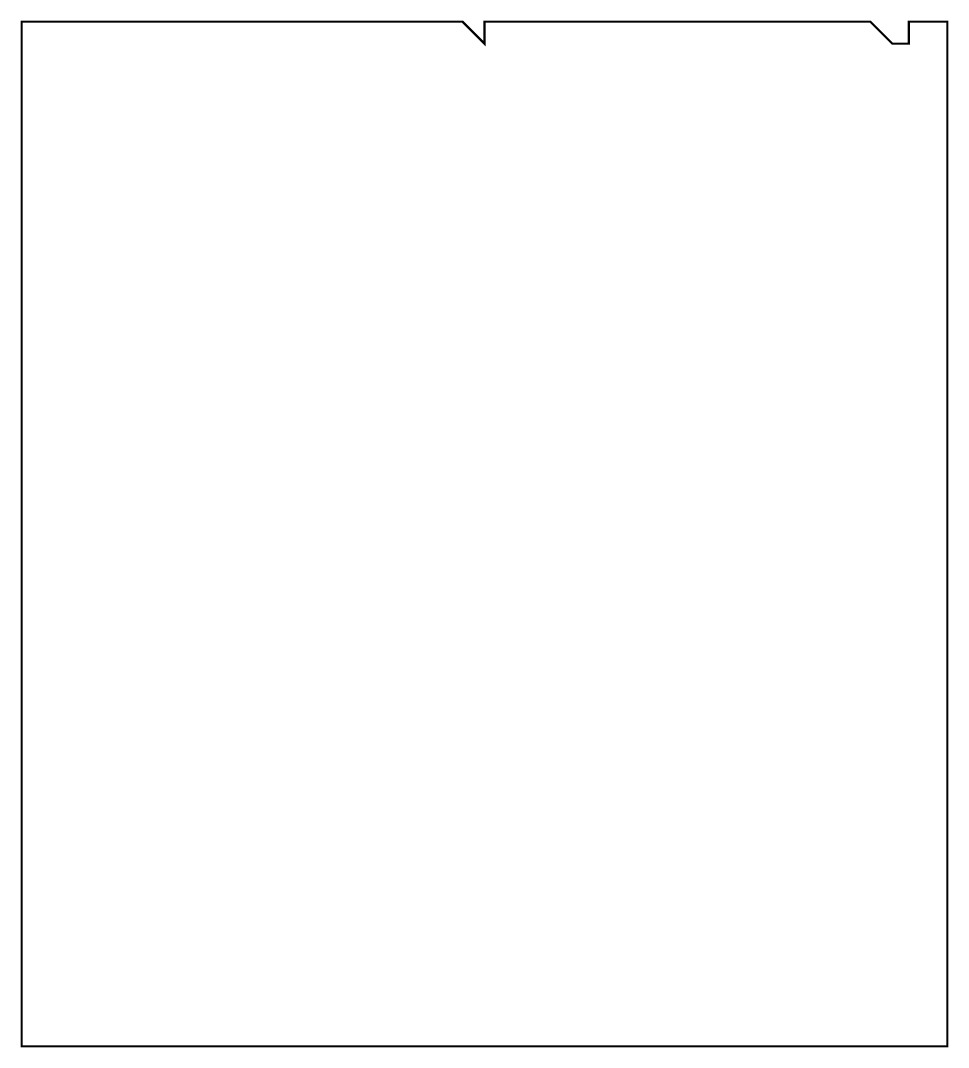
# Model space of a CAD drawing. Extents: x -5.1 to 79.1, y -0.1 to 93.1.
import ezdxf

# ---------------------------------------------------------------- set-up
doc = ezdxf.new("R2010")
doc.units = 0
doc.layers.add('058723-6ROU1_GBR', color=8, linetype='CONTINUOUS')

msp = doc.modelspace()

# ---------------------------------------------------------------- linework, layer by layer
at = {"layer": '058723-6ROU1_GBR', "const_width": 0.2}
msp.add_lwpolyline([(34.99993, 92.999814), (36.999926, 90.999818), (36.999926, 92.999814), (71.999856, 92.999814), (73.998456, 91.001216), (75.499696, 91.001216), (75.499696, 92.99984), (78.999842, 92.99984), (78.999842, 0), (-4.99999, 0), (-4.99999, 92.99984), (34.99993, 92.999814)], dxfattribs=at)

doc.saveas('drawing.dxf')
